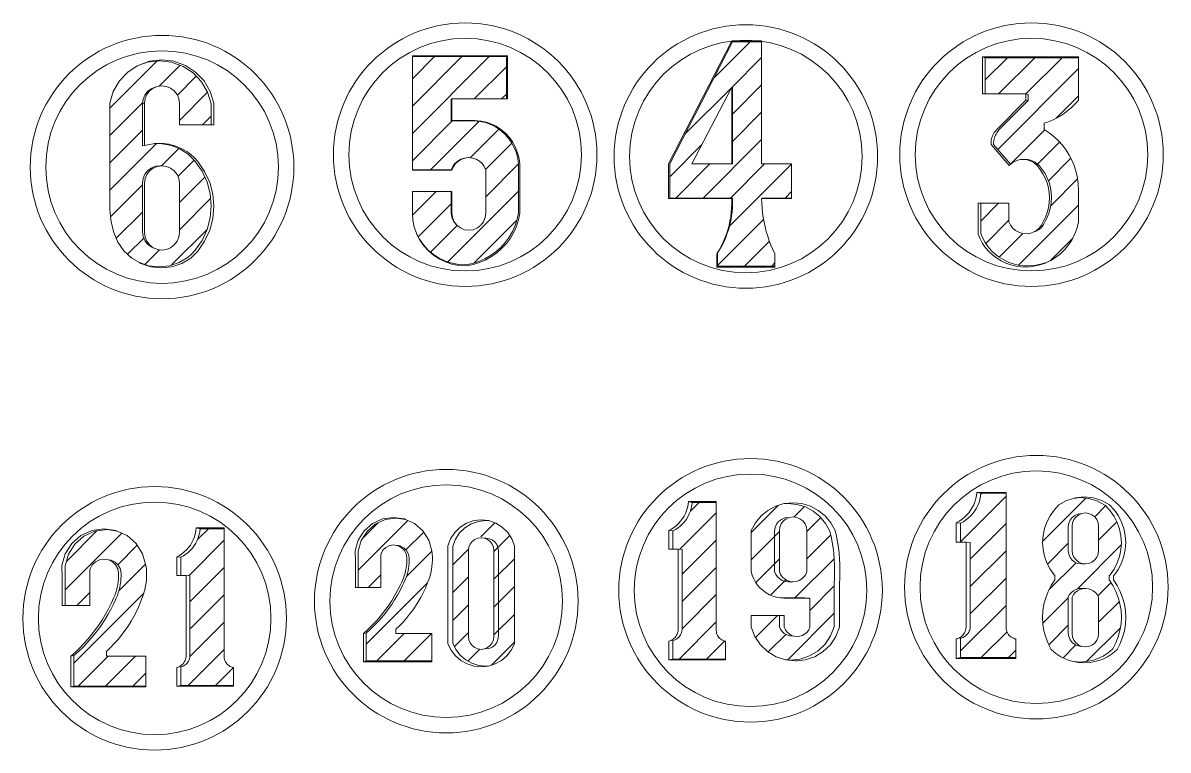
# Model space of a CAD drawing. Header units: inches. Extents: x -1979 to 7680, y -968 to 3127.
# Drawn here: x 2884.3 to 2952.6, y 993.2 to 1036.6 of the extents above; entities that cross this region are included whole.
import ezdxf

# ---------------------------------------------------------------- set-up
doc = ezdxf.new("R2010")
doc.units = ezdxf.units.IN
doc.header["$MEASUREMENT"] = 0
pattern_1 = [(45, (2232.7072, 1574.1366), (-0.8148213, 0.8148213), [])]
pattern_2 = [(45, (2232.7072, 1574.1366), (-0.8148213, 0.8148213), [])]

msp = doc.modelspace()

# ---------------------------------------------------------------- hatches: boundary and pattern name
at = {"lineweight": 20}
h = msp.add_hatch(dxfattribs=at)
h.set_pattern_fill('ANSI31', color=256, scale=9.218651)
h.set_pattern_definition(pattern_1)
h.paths.add_polyline_path([(2928.366, 1035.468), (2926.625, 1035.468), (2922.886, 1028.187), (2922.886, 1026.145), (2926.625, 1026.145), (2926.625, 1025.839), (2926.619, 1025.578), (2926.601, 1025.317), (2926.569, 1025.057), (2926.525, 1024.799), (2926.469, 1024.544), (2926.4, 1024.292), (2926.319, 1024.043), (2926.226, 1023.798), (2926.122, 1023.559), (2926.005, 1023.324), (2925.878, 1023.096), (2925.739, 1022.874), (2925.739, 1022.087), (2929.161, 1022.087), (2929.161, 1022.814), (2929.037, 1023.071), (2928.923, 1023.333), (2928.819, 1023.599), (2928.726, 1023.869), (2928.643, 1024.143), (2928.571, 1024.419), (2928.509, 1024.698), (2928.459, 1024.979), (2928.419, 1025.262), (2928.39, 1025.546), (2928.373, 1025.831), (2928.366, 1026.145), (2930.155, 1026.145), (2930.155, 1028.179), (2928.366, 1028.179)])
h.paths.add_polyline_path([(2926.578, 1032.75), (2926.625, 1032.713), (2926.625, 1028.187), (2926.578, 1028.179), (2924.193, 1028.179)], flags=16)
h = msp.add_hatch(dxfattribs=at)
h.set_pattern_fill('ANSI31', color=256, scale=9.218651)
h.set_pattern_definition(pattern_2)
h.paths.add_polyline_path([(2894.588, 1028.331), (2894.393, 1028.545), (2894.178, 1028.739), (2893.944, 1028.91), (2893.695, 1029.058), (2893.433, 1029.18), (2893.159, 1029.276), (2892.878, 1029.345), (2892.591, 1029.385), (2892.301, 1029.397), (2892.103, 1029.385), (2891.848, 1029.345), (2891.565, 1029.271), (2891.446, 1029.261), (2891.446, 1031.77), (2891.481, 1032.036), (2891.583, 1032.284), (2891.747, 1032.497), (2891.96, 1032.66), (2892.208, 1032.763), (2892.335, 1032.807), (2892.603, 1032.842), (2892.872, 1032.807), (2893.123, 1032.703), (2893.338, 1032.538), (2893.503, 1032.323), (2893.607, 1032.073), (2893.642, 1031.804), (2893.642, 1030.513), (2895.541, 1030.513), (2895.541, 1031.77), (2895.328, 1032.459), (2894.963, 1033.082), (2894.465, 1033.604), (2893.86, 1033.998), (2893.181, 1034.243), (2892.474, 1034.326), (2892.465, 1034.326), (2891.748, 1034.243), (2891.135, 1034.022), (2890.574, 1033.656), (2890.071, 1033.129), (2889.702, 1032.5), (2889.487, 1031.804), (2889.487, 1025.769), (2889.493, 1025.511), (2889.51, 1025.253), (2889.539, 1024.996), (2889.578, 1024.741), (2889.629, 1024.488), (2889.691, 1024.237), (2889.737, 1024.082), (2889.98, 1023.504), (2890.34, 1022.99), (2890.801, 1022.565), (2891.263, 1022.292), (2891.814, 1022.11), (2892.432, 1022.044), (2893.049, 1022.11), (2893.639, 1022.305), (2894.174, 1022.621), (2894.341, 1022.775), (2894.588, 1023.027), (2894.995, 1023.618), (2895.295, 1024.27), (2895.479, 1024.964), (2895.541, 1025.679), (2895.479, 1026.394), (2895.295, 1027.088), (2894.995, 1027.74)])
h.paths.add_polyline_path([(2891.481, 1027.312), (2891.583, 1027.56), (2891.747, 1027.773), (2891.96, 1027.936), (2892.208, 1028.039), (2892.474, 1028.074), (2892.603, 1028.072), (2892.872, 1028.036), (2893.123, 1027.933), (2893.338, 1027.768), (2893.503, 1027.552), (2893.607, 1027.302), (2893.642, 1027.033), (2893.642, 1024.082), (2893.607, 1023.813), (2893.503, 1023.563), (2893.338, 1023.348), (2893.123, 1023.183), (2892.872, 1023.079), (2892.603, 1023.044), (2892.335, 1023.079), (2892.208, 1023.13), (2892.084, 1023.183), (2891.96, 1023.233), (2891.747, 1023.396), (2891.583, 1023.609), (2891.481, 1023.857), (2891.446, 1024.123), (2891.446, 1027.045)], flags=16)
h = msp.add_hatch(dxfattribs=at)
h.set_pattern_fill('ANSI31', color=256, scale=9.218651)
h.set_pattern_definition(pattern_2)
h.paths.add_polyline_path([(2913.251, 1029.745), (2913.018, 1029.998), (2912.756, 1030.221), (2912.468, 1030.409), (2912.159, 1030.561), (2911.892, 1030.653), (2911.58, 1030.719), (2911.211, 1030.745), (2909.856, 1030.745), (2909.856, 1032.057), (2913.141, 1032.057), (2913.141, 1034.578), (2907.541, 1034.578), (2907.541, 1027.825), (2909.856, 1027.825), (2909.945, 1028.026), (2910.075, 1028.205), (2910.239, 1028.353), (2910.43, 1028.463), (2910.64, 1028.532), (2910.882, 1028.557), (2911.126, 1028.531), (2911.338, 1028.462), (2911.531, 1028.351), (2911.697, 1028.202), (2911.828, 1028.021), (2911.918, 1027.817), (2911.918, 1025.237), (2911.884, 1024.975), (2911.783, 1024.73), (2911.622, 1024.52), (2911.412, 1024.359), (2911.167, 1024.258), (2910.905, 1024.223), (2910.642, 1024.258), (2910.398, 1024.359), (2910.168, 1024.536), (2909.99, 1024.768), (2909.89, 1025.01), (2909.856, 1025.269), (2909.856, 1026.527), (2907.541, 1026.527), (2907.541, 1025.237), (2907.569, 1024.82), (2907.652, 1024.41), (2907.774, 1024.059), (2907.96, 1023.689), (2908.195, 1023.348), (2908.472, 1023.04), (2908.788, 1022.772), (2909.137, 1022.549), (2909.512, 1022.374), (2909.908, 1022.251), (2910.316, 1022.181), (2910.73, 1022.167), (2911.117, 1022.243), (2911.493, 1022.359), (2911.855, 1022.515), (2912.198, 1022.708), (2912.519, 1022.937), (2912.814, 1023.199), (2913.079, 1023.49), (2913.311, 1023.808), (2913.509, 1024.149), (2913.669, 1024.509), (2913.79, 1024.884), (2913.871, 1025.269), (2913.871, 1027.825), (2913.87, 1028.169), (2913.826, 1028.51), (2913.741, 1028.843), (2913.615, 1029.163), (2913.451, 1029.465)])
h = msp.add_hatch(dxfattribs=at)
h.set_pattern_fill('ANSI31', color=256, scale=9.218651)
h.set_pattern_definition(pattern_1)
h.paths.add_polyline_path([(2947.26, 1034.515), (2941.698, 1034.515), (2941.698, 1032.36), (2944.124, 1032.36), (2944.256, 1032.322), (2944.256, 1031.957), (2942.539, 1030.224), (2942.432, 1030.1), (2942.386, 1030.033), (2942.344, 1029.963), (2942.307, 1029.89), (2942.275, 1029.814), (2942.248, 1029.737), (2942.227, 1029.658), (2942.212, 1029.577), (2942.197, 1029.414), (2942.199, 1029.332), (2943.207, 1028.157), (2943.24, 1028.189), (2943.366, 1028.28), (2943.504, 1028.353), (2943.65, 1028.406), (2943.803, 1028.439), (2943.958, 1028.45), (2944.091, 1028.45), (2944.245, 1028.439), (2944.396, 1028.407), (2944.541, 1028.354), (2944.677, 1028.282), (2944.802, 1028.192), (2944.913, 1028.085), (2945.101, 1027.854), (2945.263, 1027.605), (2945.399, 1027.34), (2945.506, 1027.063), (2945.584, 1026.776), (2945.631, 1026.482), (2945.648, 1026.185), (2945.634, 1025.888), (2945.589, 1025.594), (2945.513, 1025.307), (2945.408, 1025.029), (2945.275, 1024.763), (2945.18, 1024.566), (2945.047, 1024.393), (2944.882, 1024.25), (2944.691, 1024.143), (2944.564, 1024.101), (2944.353, 1024.034), (2944.134, 1024.012), (2943.914, 1024.034), (2943.704, 1024.101), (2943.511, 1024.208), (2943.344, 1024.353), (2943.21, 1024.528), (2943.114, 1024.726), (2943.114, 1025.833), (2941.429, 1025.833), (2941.429, 1024.032), (2941.549, 1023.752), (2941.698, 1023.485), (2941.873, 1023.235), (2942.073, 1023.004), (2942.295, 1022.795), (2942.538, 1022.61), (2942.798, 1022.451), (2943.074, 1022.319), (2943.361, 1022.217), (2943.658, 1022.144), (2943.96, 1022.102), (2944.265, 1022.092), (2944.633, 1022.122), (2944.995, 1022.195), (2945.346, 1022.308), (2945.605, 1022.425), (2945.883, 1022.592), (2946.179, 1022.819), (2946.447, 1023.078), (2946.683, 1023.366), (2946.885, 1023.679), (2947.05, 1024.013), (2947.175, 1024.364), (2947.26, 1024.726), (2947.26, 1026.611), (2947.245, 1026.974), (2947.198, 1027.334), (2947.121, 1027.689), (2947.014, 1028.036), (2946.877, 1028.372), (2946.713, 1028.696), (2946.521, 1029.004), (2946.303, 1029.295), (2946.062, 1029.566), (2945.798, 1029.815), (2945.514, 1030.041), (2945.211, 1030.242), (2945.211, 1030.611), (2945.409, 1030.677), (2945.604, 1030.752), (2945.795, 1030.837), (2945.981, 1030.932), (2946.163, 1031.035), (2946.339, 1031.148), (2946.509, 1031.269), (2946.673, 1031.398), (2946.831, 1031.535), (2946.981, 1031.68), (2947.125, 1031.832), (2947.26, 1031.991)])
h = msp.add_hatch(dxfattribs=at)
h.set_pattern_fill('ANSI31', color=256, scale=9.218651)
h.set_pattern_definition(pattern_2)
h.paths.add_polyline_path([(2926.067, 999.75), (2925.997, 999.783), (2925.932, 999.824), (2925.872, 999.873), (2925.819, 999.928), (2925.772, 999.989), (2925.732, 1000.056), (2925.701, 1000.126), (2925.679, 1000.2), (2925.665, 1000.276), (2925.66, 1000.353), (2925.66, 1007.993), (2924.227, 1007.993), (2924.206, 1007.814), (2924.169, 1007.638), (2924.117, 1007.466), (2924.051, 1007.299), (2923.97, 1007.139), (2923.876, 1006.985), (2923.769, 1006.841), (2923.649, 1006.707), (2923.519, 1006.583), (2923.378, 1006.471), (2923.228, 1006.372), (2923.07, 1006.286), (2923.07, 1005.204), (2923.382, 1005.204), (2923.62, 1005.187), (2923.62, 1000.383), (2923.61, 1000.309), (2923.592, 1000.236), (2923.567, 1000.165), (2923.534, 1000.098), (2923.495, 1000.034), (2923.449, 999.975), (2923.397, 999.921), (2923.34, 999.873), (2923.278, 999.831), (2923.211, 999.795), (2923.142, 999.767), (2923.07, 999.747), (2923.07, 998.647), (2926.216, 998.647), (2926.216, 999.71), (2926.14, 999.726)])
h = msp.add_hatch(dxfattribs=at)
h.set_pattern_fill('ANSI31', color=256, scale=9.218651)
h.set_pattern_definition(pattern_2)
h.paths.add_polyline_path([(2943.375, 999.888), (2943.302, 999.923), (2943.233, 999.966), (2943.17, 1000.016), (2943.114, 1000.074), (2943.065, 1000.139), (2943.024, 1000.208), (2942.991, 1000.282), (2942.967, 1000.36), (2942.953, 1000.439), (2942.948, 1000.52), (2942.948, 1008.543), (2941.443, 1008.543), (2941.42, 1008.355), (2941.382, 1008.17), (2941.328, 1007.99), (2941.258, 1007.814), (2941.173, 1007.645), (2941.074, 1007.485), (2940.962, 1007.333), (2940.836, 1007.192), (2940.699, 1007.062), (2940.551, 1006.945), (2940.394, 1006.841), (2940.228, 1006.751), (2940.228, 1005.614), (2940.556, 1005.614), (2940.805, 1005.596), (2940.805, 1000.552), (2940.795, 1000.474), (2940.776, 1000.398), (2940.75, 1000.324), (2940.715, 1000.253), (2940.674, 1000.186), (2940.626, 1000.124), (2940.571, 1000.067), (2940.511, 1000.016), (2940.446, 999.972), (2940.377, 999.935), (2940.304, 999.906), (2940.228, 999.884), (2940.228, 998.73), (2943.531, 998.73), (2943.531, 999.846), (2943.452, 999.862)])
h = msp.add_hatch(dxfattribs=at)
h.set_pattern_fill('ANSI31', color=256, scale=9.218651)
h.set_pattern_definition(pattern_2)
h.paths.add_polyline_path([(2949.097, 1003.619), (2949.144, 1003.67), (2949.381, 1004.009), (2949.569, 1004.376), (2949.706, 1004.765), (2949.79, 1005.17), (2949.818, 1005.582), (2949.79, 1005.994), (2949.706, 1006.398), (2949.569, 1006.787), (2949.381, 1007.155), (2949.144, 1007.493), (2948.864, 1007.797), (2948.399, 1008.058), (2947.892, 1008.219), (2947.361, 1008.273), (2946.96, 1008.232), (2946.552, 1008.102), (2946.083, 1007.839), (2945.8, 1007.532), (2945.561, 1007.191), (2945.371, 1006.82), (2945.232, 1006.426), (2945.148, 1006.018), (2945.12, 1005.602), (2945.148, 1005.186), (2945.232, 1004.778), (2945.371, 1004.384), (2945.561, 1004.014), (2945.8, 1003.672), (2945.848, 1003.62), (2945.848, 1003.365), (2945.63, 1003.03), (2945.449, 1002.674), (2945.306, 1002.301), (2945.203, 1001.915), (2945.141, 1001.52), (2945.12, 1001.121), (2945.141, 1000.722), (2945.203, 1000.327), (2945.306, 999.942), (2945.449, 999.568), (2945.63, 999.212), (2945.907, 998.979), (2946.212, 998.782), (2946.539, 998.626), (2946.854, 998.522), (2947.003, 998.493), (2947.361, 998.47), (2947.72, 998.493), (2948.072, 998.561), (2948.413, 998.673), (2948.736, 998.828), (2949.038, 999.023), (2949.312, 999.254), (2949.491, 999.607), (2949.633, 999.976), (2949.735, 1000.359), (2949.797, 1000.749), (2949.818, 1001.144), (2949.797, 1001.54), (2949.735, 1001.93), (2949.633, 1002.313), (2949.491, 1002.682), (2949.312, 1003.035), (2949.097, 1003.367)])
h.paths.add_polyline_path([(2947.992, 1002.793), (2948.138, 1002.717), (2948.268, 1002.614), (2948.375, 1002.489), (2948.457, 1002.345), (2948.457, 1000.159), (2948.43, 999.955), (2948.351, 999.765), (2948.226, 999.602), (2948.063, 999.477), (2947.873, 999.398), (2947.669, 999.372), (2947.465, 999.398), (2947.228, 999.439), (2947.04, 999.516), (2946.878, 999.64), (2946.754, 999.802), (2946.676, 999.99), (2946.65, 1000.192), (2946.65, 1002.357), (2946.731, 1002.499), (2946.837, 1002.623), (2946.965, 1002.724), (2947.11, 1002.8), (2947.267, 1002.846), (2947.43, 1002.862), (2947.669, 1002.855), (2947.833, 1002.839)], flags=16)
h.paths.add_polyline_path([(2947.873, 1004.353), (2947.669, 1004.326), (2947.43, 1004.318), (2947.228, 1004.345), (2947.04, 1004.423), (2946.878, 1004.547), (2946.754, 1004.708), (2946.676, 1004.897), (2946.65, 1005.098), (2946.65, 1006.541), (2946.676, 1006.743), (2946.754, 1006.931), (2946.878, 1007.093), (2947.04, 1007.217), (2947.228, 1007.295), (2947.465, 1007.332), (2947.669, 1007.359), (2947.873, 1007.332), (2948.063, 1007.253), (2948.226, 1007.128), (2948.351, 1006.965), (2948.43, 1006.775), (2948.457, 1006.571), (2948.457, 1005.114), (2948.43, 1004.91), (2948.351, 1004.72), (2948.226, 1004.557), (2948.063, 1004.432)], flags=16)
h = msp.add_hatch(dxfattribs=at)
h.set_pattern_fill('ANSI31', color=256, scale=9.218651)
h.set_pattern_definition(pattern_2)
h.paths.add_polyline_path([(2932.696, 1003.253), (2932.703, 1003.377), (2932.712, 1003.682), (2932.714, 1003.987), (2932.708, 1004.292), (2932.694, 1004.598), (2932.669, 1004.955), (2932.631, 1005.29), (2932.578, 1005.622), (2932.509, 1005.951), (2932.425, 1006.276), (2932.177, 1006.739), (2931.844, 1007.143), (2931.438, 1007.476), (2930.975, 1007.722), (2930.473, 1007.874), (2929.951, 1007.926), (2929.637, 1007.895), (2929.208, 1007.765), (2928.741, 1007.516), (2928.331, 1007.18), (2927.995, 1006.771), (2927.744, 1006.305), (2927.744, 1003.869), (2927.805, 1003.649), (2927.89, 1003.438), (2927.998, 1003.238), (2928.128, 1003.051), (2928.279, 1002.88), (2928.448, 1002.727), (2928.633, 1002.594), (2928.832, 1002.483), (2929.042, 1002.395), (2929.261, 1002.331), (2929.485, 1002.293), (2929.522, 1002.291), (2930.939, 1002.291), (2931.239, 1002.28), (2931.239, 1000.545), (2931.171, 1000.392), (2931.073, 1000.256), (2930.948, 1000.143), (2930.803, 1000.059), (2930.643, 1000.008), (2930.476, 999.99), (2930.309, 1000.008), (2930.018, 1000.041), (2929.859, 1000.092), (2929.716, 1000.175), (2929.592, 1000.286), (2929.494, 1000.421), (2929.427, 1000.573), (2929.427, 1001.239), (2927.744, 1001.239), (2927.744, 1000.545), (2927.961, 999.994), (2928.292, 999.502), (2928.721, 999.093), (2929.229, 998.787), (2929.723, 998.62), (2930.087, 998.58), (2930.67, 998.644), (2931.226, 998.832), (2931.729, 999.135), (2932.154, 999.54), (2932.481, 1000.027), (2932.696, 1000.573)])
h.paths.add_polyline_path([(2930.889, 1003.548), (2930.755, 1003.423), (2930.598, 1003.329), (2930.424, 1003.271), (2930.242, 1003.252), (2930.06, 1003.271), (2929.886, 1003.329), (2929.729, 1003.423), (2929.595, 1003.548), (2929.492, 1003.699), (2929.422, 1003.869), (2929.422, 1006.305), (2929.45, 1006.517), (2929.532, 1006.715), (2929.663, 1006.885), (2929.832, 1007.015), (2930.03, 1007.097), (2930.242, 1007.125), (2930.454, 1007.097), (2930.652, 1007.015), (2930.822, 1006.885), (2930.952, 1006.715), (2931.034, 1006.517), (2931.062, 1006.305), (2931.062, 1003.869), (2930.993, 1003.699)], flags=16)
h = msp.add_hatch(dxfattribs=at)
h.set_pattern_fill('ANSI31', color=256, scale=9.218651)
h.set_pattern_definition(pattern_2)
h.paths.add_polyline_path([(2908.703, 1000.171), (2906.551, 1000.171), (2906.551, 1000.424), (2906.77, 1000.634), (2906.981, 1000.852), (2907.183, 1001.079), (2907.375, 1001.314), (2907.557, 1001.557), (2907.729, 1001.807), (2907.891, 1002.064), (2908.042, 1002.327), (2908.182, 1002.596), (2908.311, 1002.871), (2908.428, 1003.151), (2908.468, 1003.26), (2908.534, 1003.436), (2908.591, 1003.614), (2908.639, 1003.796), (2908.677, 1003.98), (2908.706, 1004.165), (2908.725, 1004.352), (2908.734, 1004.539), (2908.733, 1004.727), (2908.723, 1004.914), (2908.703, 1005.1), (2908.522, 1005.735), (2908.168, 1006.293), (2907.671, 1006.727), (2907.131, 1006.975), (2906.567, 1007.057), (2905.92, 1006.963), (2905.326, 1006.69), (2904.834, 1006.26), (2904.484, 1005.708), (2904.305, 1005.079), (2904.311, 1004.425), (2904.311, 1002.921), (2905.658, 1002.921), (2905.658, 1004.898), (2905.785, 1005.136), (2905.959, 1005.306), (2906.177, 1005.415), (2906.418, 1005.453), (2906.567, 1005.428), (2906.658, 1005.415), (2906.662, 1005.413), (2906.806, 1005.391), (2907.022, 1005.283), (2907.194, 1005.115), (2907.308, 1004.902), (2907.351, 1004.664), (2907.351, 1004.512), (2907.344, 1004.359), (2907.329, 1004.207), (2907.307, 1004.056), (2907.278, 1003.906), (2907.242, 1003.758), (2907.198, 1003.612), (2907.147, 1003.468), (2907.09, 1003.326), (2907.026, 1003.188), (2906.954, 1003.029), (2906.807, 1002.738), (2906.65, 1002.452), (2906.481, 1002.172), (2906.303, 1001.898), (2906.114, 1001.632), (2905.916, 1001.373), (2905.707, 1001.121), (2905.49, 1000.877), (2905.264, 1000.642), (2905.028, 1000.415), (2904.785, 1000.198), (2904.785, 998.533), (2908.703, 998.533)])
h = msp.add_hatch(dxfattribs=at)
h.set_pattern_fill('ANSI31', color=256, scale=9.393641)
h.set_pattern_definition([(45, (2218.4257, 1584.7535), (-0.8302884, 0.8302884), [])])
h.paths.add_polyline_path([(2909.949, 1005.378), (2909.949, 999.589), (2910.136, 999.209), (2910.396, 998.874), (2910.717, 998.598), (2911.088, 998.393), (2911.492, 998.266), (2911.914, 998.223), (2912.146, 998.247), (2912.476, 998.351), (2912.851, 998.558), (2913.176, 998.836), (2913.438, 999.174), (2913.627, 999.558), (2913.627, 1005.404), (2913.469, 1005.826), (2913.223, 1006.204), (2912.901, 1006.519), (2912.517, 1006.755), (2912.139, 1006.885), (2911.914, 1006.91), (2911.47, 1006.86), (2911.048, 1006.715), (2910.668, 1006.481), (2910.348, 1006.17), (2910.104, 1005.796)])
h.paths.add_polyline_path([(2912.404, 999.619), (2911.756, 999.121), (2910.95, 999.455), (2910.88, 999.986), (2910.88, 1005.487), (2911.528, 1005.984), (2911.828, 1005.86), (2912.169, 1005.821), (2912.404, 1005.254)], flags=16)
h = msp.add_hatch(dxfattribs=at)
h.set_pattern_fill('ANSI31', color=256, scale=9.218651)
h.set_pattern_definition(pattern_2)
h.paths.add_polyline_path([(2891.651, 998.823), (2889.292, 998.823), (2889.292, 999.101), (2889.532, 999.33), (2889.763, 999.57), (2889.985, 999.819), (2890.195, 1000.076), (2890.395, 1000.343), (2890.584, 1000.617), (2890.761, 1000.898), (2890.927, 1001.187), (2891.08, 1001.482), (2891.222, 1001.784), (2891.35, 1002.091), (2891.394, 1002.21), (2891.467, 1002.403), (2891.529, 1002.599), (2891.581, 1002.797), (2891.623, 1002.999), (2891.655, 1003.202), (2891.675, 1003.407), (2891.685, 1003.612), (2891.685, 1003.818), (2891.673, 1004.023), (2891.651, 1004.228), (2891.453, 1004.924), (2891.065, 1005.535), (2890.52, 1006.011), (2889.928, 1006.283), (2889.31, 1006.373), (2888.601, 1006.27), (2887.95, 1005.971), (2887.41, 1005.499), (2887.026, 1004.894), (2886.83, 1004.204), (2886.836, 1003.487), (2886.836, 1001.838), (2888.313, 1001.838), (2888.313, 1004.006), (2888.452, 1004.267), (2888.643, 1004.453), (2888.882, 1004.573), (2889.146, 1004.614), (2889.31, 1004.587), (2889.41, 1004.573), (2889.414, 1004.571), (2889.572, 1004.546), (2889.808, 1004.428), (2889.997, 1004.243), (2890.122, 1004.01), (2890.169, 1003.75), (2890.169, 1003.582), (2890.161, 1003.415), (2890.145, 1003.249), (2890.121, 1003.083), (2890.089, 1002.919), (2890.049, 1002.756), (2890.002, 1002.596), (2889.946, 1002.438), (2889.883, 1002.283), (2889.813, 1002.131), (2889.734, 1001.957), (2889.573, 1001.637), (2889.4, 1001.324), (2889.216, 1001.017), (2889.02, 1000.717), (2888.813, 1000.425), (2888.595, 1000.141), (2888.367, 999.865), (2888.129, 999.598), (2887.881, 999.34), (2887.623, 999.091), (2887.356, 998.852), (2887.356, 997.027), (2891.651, 997.027)])
h = msp.add_hatch(dxfattribs=at)
h.set_pattern_fill('ANSI31', color=256, scale=9.218651)
h.set_pattern_definition(pattern_2)
h.paths.add_polyline_path([(2896.723, 998.178), (2896.653, 998.211), (2896.588, 998.252), (2896.528, 998.3), (2896.474, 998.355), (2896.428, 998.416), (2896.388, 998.483), (2896.357, 998.553), (2896.335, 998.627), (2896.321, 998.703), (2896.316, 998.78), (2896.316, 1006.42), (2894.883, 1006.42), (2894.861, 1006.242), (2894.825, 1006.066), (2894.773, 1005.893), (2894.707, 1005.726), (2894.626, 1005.566), (2894.532, 1005.413), (2894.424, 1005.268), (2894.305, 1005.134), (2894.175, 1005.01), (2894.034, 1004.899), (2893.884, 1004.799), (2893.726, 1004.714), (2893.726, 1003.631), (2894.038, 1003.631), (2894.276, 1003.614), (2894.276, 998.81), (2894.266, 998.736), (2894.248, 998.663), (2894.223, 998.593), (2894.19, 998.525), (2894.151, 998.461), (2894.105, 998.402), (2894.053, 998.348), (2893.996, 998.3), (2893.933, 998.258), (2893.867, 998.223), (2893.798, 998.195), (2893.726, 998.174), (2893.726, 997.075), (2896.872, 997.075), (2896.872, 998.137), (2896.796, 998.153)])

# ---------------------------------------------------------------- linework, layer by layer
for p, q in [((2926.625, 1035.468), (2928.366, 1035.468)), ((2913.141, 1034.578), (2913.141, 1032.057)), ((2941.541, 1034.574), (2941.541, 1032.36)), ((2941.698, 1034.515), (2941.698, 1032.36)), ((2892.335, 1032.807), (2892.603, 1032.842)), ((2926.578, 1028.179), (2926.578, 1032.75)), ((2909.891, 1032.057), (2909.891, 1030.766)), ((2941.541, 1032.36), (2941.698, 1032.36)), ((2941.698, 1032.36), (2944.124, 1032.36)), ((2944.124, 1032.36), (2944.256, 1032.322)), ((2944.256, 1032.322), (2944.256, 1031.957)), ((2910.905, 1028.555), (2911.126, 1028.531)), ((2911.126, 1028.531), (2911.338, 1028.462)), ((2907.541, 1027.825), (2909.856, 1027.825)), ((2911.338, 1028.462), (2911.531, 1028.351)), ((2911.531, 1028.351), (2911.697, 1028.202)), ((2911.697, 1028.202), (2911.828, 1028.021)), ((2911.828, 1028.021), (2911.918, 1027.817)), ((2911.918, 1027.817), (2911.918, 1025.237)), ((2911.918, 1025.237), (2911.884, 1024.975)), ((2910.398, 1024.359), (2910.188, 1024.52)), ((2911.622, 1024.52), (2911.412, 1024.359)), ((2911.783, 1024.73), (2911.622, 1024.52)), ((2911.884, 1024.975), (2911.783, 1024.73)), ((2910.642, 1024.258), (2910.398, 1024.359)), ((2910.905, 1024.223), (2910.642, 1024.258)), ((2911.167, 1024.258), (2910.905, 1024.223)), ((2911.412, 1024.359), (2911.167, 1024.258)), ((2944.564, 1024.101), (2944.353, 1024.034)), ((2940.228, 1006.751), (2940.228, 1005.614)), ((2923.07, 1006.286), (2923.07, 1005.204)), ((2893.726, 1004.714), (2893.726, 1003.631)), ((2947.505, 1002.839), (2947.346, 1002.793)), ((2947.669, 1002.855), (2947.505, 1002.839)), ((2923.07, 998.647), (2926.216, 998.647)), ((2940.228, 998.73), (2943.531, 998.73)), ((2893.726, 997.075), (2896.872, 997.075))]:
    msp.add_line(p, q, dxfattribs=at)
for points in [[(2922.802, 1026.117), (2922.802, 1028.179), (2926.578, 1035.532)], [(2928.366, 1026.117), (2930.155, 1026.117), (2930.155, 1026.145), (2930.155, 1028.179), (2928.366, 1028.179), (2928.366, 1035.468), (2928.366, 1035.532), (2926.578, 1035.532), (2926.625, 1035.468), (2922.886, 1028.187), (2922.886, 1026.145)], [(2913.209, 1034.637), (2907.541, 1034.637), (2907.541, 1034.578)], [(2909.891, 1027.817), (2907.541, 1027.817), (2907.541, 1027.825), (2907.541, 1034.578), (2913.141, 1034.578), (2913.209, 1034.637), (2913.209, 1032.057), (2913.141, 1032.057), (2909.891, 1032.057), (2909.856, 1032.022), (2909.856, 1030.745), (2909.891, 1030.766), (2911.26, 1030.766), (2911.633, 1030.74), (2911.947, 1030.674), (2912.218, 1030.58), (2912.529, 1030.427), (2912.82, 1030.237), (2913.085, 1030.012), (2913.32, 1029.757), (2913.522, 1029.474)], [(2889.629, 1024.488), (2889.578, 1024.741), (2889.539, 1024.996), (2889.51, 1025.253), (2889.493, 1025.511), (2889.487, 1025.769), (2889.487, 1031.804), (2889.702, 1032.5), (2890.071, 1033.129), (2890.574, 1033.656), (2891.135, 1034.022), (2891.184, 1034.054), (2891.87, 1034.302), (2892.594, 1034.386), (2892.603, 1034.386), (2893.318, 1034.302), (2894.003, 1034.054), (2894.613, 1033.656)], [(2891.135, 1034.022), (2891.748, 1034.243), (2892.465, 1034.326), (2892.474, 1034.326), (2893.181, 1034.243), (2893.86, 1033.998), (2894.465, 1033.604), (2894.963, 1033.082), (2895.328, 1032.459), (2895.541, 1031.77), (2895.541, 1030.513)], [(2946.179, 1022.819), (2946.447, 1023.078), (2946.683, 1023.366), (2946.885, 1023.679), (2947.05, 1024.013), (2947.175, 1024.364), (2947.26, 1024.726), (2947.26, 1026.611), (2947.245, 1026.974), (2947.198, 1027.334), (2947.121, 1027.689), (2947.014, 1028.036), (2946.877, 1028.372), (2946.713, 1028.696), (2946.521, 1029.004), (2946.303, 1029.295), (2946.062, 1029.566), (2945.798, 1029.815), (2945.514, 1030.041), (2945.211, 1030.242), (2945.211, 1030.611), (2945.409, 1030.677), (2945.604, 1030.752), (2945.795, 1030.837), (2945.981, 1030.932), (2946.163, 1031.035), (2946.339, 1031.148), (2946.509, 1031.269), (2946.673, 1031.398), (2946.831, 1031.535), (2946.981, 1031.68), (2947.125, 1031.832), (2947.26, 1031.991), (2947.26, 1034.515)], [(2892.603, 1032.842), (2892.872, 1032.807), (2893.123, 1032.703), (2893.338, 1032.538), (2893.503, 1032.323), (2893.607, 1032.073), (2893.642, 1031.804), (2893.642, 1030.513), (2895.541, 1030.513), (2895.7, 1030.513), (2895.7, 1031.804), (2895.485, 1032.5), (2895.116, 1033.129), (2894.613, 1033.656)], [(2944.124, 1031.991), (2942.391, 1030.242), (2942.283, 1030.116), (2942.236, 1030.048), (2942.193, 1029.977), (2942.156, 1029.904), (2942.124, 1029.827), (2942.097, 1029.749), (2942.076, 1029.669), (2942.06, 1029.588), (2942.045, 1029.423), (2942.047, 1029.341), (2943.128, 1028.081), (2943.207, 1028.157), (2943.24, 1028.189), (2943.366, 1028.28), (2943.504, 1028.353), (2943.65, 1028.406), (2943.803, 1028.439), (2943.958, 1028.45)], [(2944.124, 1032.36), (2944.124, 1031.991), (2944.256, 1031.957), (2942.539, 1030.224), (2942.432, 1030.1), (2942.386, 1030.033), (2942.344, 1029.963), (2942.307, 1029.89), (2942.275, 1029.814), (2942.248, 1029.737), (2942.227, 1029.658), (2942.212, 1029.577), (2942.197, 1029.414), (2942.199, 1029.332), (2943.207, 1028.157)], [(2891.565, 1029.271), (2891.446, 1029.261), (2891.446, 1031.77)], [(2894.488, 1022.72), (2894.738, 1022.975), (2895.149, 1023.572), (2895.452, 1024.23), (2895.637, 1024.931), (2895.7, 1025.653), (2895.637, 1026.375), (2895.452, 1027.076), (2895.149, 1027.734), (2894.738, 1028.331), (2894.541, 1028.547), (2894.324, 1028.743), (2894.088, 1028.916), (2893.836, 1029.065), (2893.571, 1029.189), (2893.295, 1029.286), (2893.011, 1029.355), (2892.721, 1029.396), (2892.429, 1029.408), (2892.137, 1029.391), (2892.103, 1029.385), (2891.848, 1029.345), (2891.565, 1029.271), (2891.565, 1031.804)], [(2909.856, 1030.745), (2911.211, 1030.745), (2911.58, 1030.719), (2911.892, 1030.653), (2912.159, 1030.561), (2912.468, 1030.409), (2912.756, 1030.221), (2913.018, 1029.998), (2913.251, 1029.745), (2913.451, 1029.465), (2913.615, 1029.163), (2913.741, 1028.843), (2913.826, 1028.51), (2913.87, 1028.169), (2913.871, 1027.825), (2913.871, 1025.269), (2913.79, 1024.884), (2913.669, 1024.509), (2913.509, 1024.149), (2913.311, 1023.808), (2913.079, 1023.49), (2912.814, 1023.199), (2912.519, 1022.937), (2912.198, 1022.708), (2911.855, 1022.515), (2911.493, 1022.359), (2911.117, 1022.243), (2910.73, 1022.167), (2910.316, 1022.181), (2909.908, 1022.251), (2909.512, 1022.374), (2909.137, 1022.549), (2908.788, 1022.772), (2908.472, 1023.04), (2908.195, 1023.348), (2907.96, 1023.689), (2907.774, 1024.059)], [(2891.263, 1022.292), (2891.814, 1022.11), (2892.432, 1022.044), (2893.049, 1022.11), (2893.639, 1022.305), (2894.174, 1022.621), (2894.341, 1022.775), (2894.588, 1023.027), (2894.995, 1023.618), (2895.295, 1024.27), (2895.479, 1024.964), (2895.541, 1025.679), (2895.479, 1026.394), (2895.295, 1027.088), (2894.995, 1027.74), (2894.588, 1028.331), (2894.393, 1028.545), (2894.178, 1028.739), (2893.944, 1028.91), (2893.695, 1029.058), (2893.433, 1029.18), (2893.159, 1029.276), (2892.878, 1029.345), (2892.591, 1029.385), (2892.301, 1029.397), (2892.103, 1029.385)], [(2907.652, 1024.41), (2907.774, 1024.059), (2907.789, 1024.015), (2907.977, 1023.641), (2908.214, 1023.296), (2908.494, 1022.986), (2908.813, 1022.715), (2909.165, 1022.49), (2909.545, 1022.313), (2909.944, 1022.189), (2910.356, 1022.119), (2910.774, 1022.104), (2911.165, 1022.18), (2911.545, 1022.298), (2911.91, 1022.455), (2912.257, 1022.651), (2912.581, 1022.882), (2912.878, 1023.146), (2913.146, 1023.44), (2913.381, 1023.761), (2913.58, 1024.106), (2913.742, 1024.469), (2913.865, 1024.848), (2913.946, 1025.237), (2913.946, 1027.817), (2913.945, 1028.165), (2913.901, 1028.509), (2913.814, 1028.846), (2913.688, 1029.169), (2913.522, 1029.474)], [(2892.084, 1023.183), (2891.869, 1023.348), (2891.704, 1023.563), (2891.6, 1023.813), (2891.565, 1024.082), (2891.565, 1027.033), (2891.6, 1027.302), (2891.704, 1027.552), (2891.869, 1027.768), (2892.084, 1027.933), (2892.335, 1028.036), (2892.603, 1028.072)], [(2910.027, 1024.73), (2909.926, 1024.975), (2909.891, 1025.237), (2909.891, 1026.527), (2909.856, 1026.527), (2907.541, 1026.527), (2907.541, 1025.237), (2907.569, 1024.82), (2907.652, 1024.41)], [(2910.027, 1024.73), (2910.188, 1024.52), (2910.15, 1024.56), (2909.99, 1024.768), (2909.89, 1025.01), (2909.856, 1025.269), (2909.856, 1026.527)], [(2926.578, 1026.117), (2922.802, 1026.117), (2922.886, 1026.145), (2926.625, 1026.145)], [(2930.155, 1026.145), (2928.396, 1026.145), (2928.366, 1026.117), (2928.373, 1025.831), (2928.39, 1025.546), (2928.419, 1025.262), (2928.459, 1024.979), (2928.509, 1024.698), (2928.571, 1024.419), (2928.643, 1024.143), (2928.726, 1023.869), (2928.819, 1023.599), (2928.923, 1023.333), (2929.037, 1023.071), (2929.161, 1022.814), (2929.161, 1022.087), (2929.161, 1022.019), (2925.684, 1022.019), (2925.684, 1022.814), (2925.824, 1023.038), (2925.952, 1023.269), (2926.07, 1023.505), (2926.176, 1023.747), (2926.269, 1023.994), (2926.351, 1024.246), (2926.421, 1024.5), (2926.478, 1024.758), (2926.522, 1025.019), (2926.554, 1025.281), (2926.572, 1025.544), (2926.578, 1025.808)], [(2926.578, 1025.808), (2926.578, 1026.117), (2926.625, 1026.145), (2926.625, 1025.839), (2926.619, 1025.578), (2926.601, 1025.317), (2926.569, 1025.057), (2926.525, 1024.799), (2926.469, 1024.544), (2926.4, 1024.292), (2926.319, 1024.043), (2926.226, 1023.798), (2926.122, 1023.559), (2926.005, 1023.324), (2925.878, 1023.096), (2925.739, 1022.874), (2925.739, 1022.087)], [(2944.353, 1024.034), (2944.134, 1024.012), (2943.914, 1024.034), (2943.704, 1024.101), (2943.511, 1024.208), (2943.344, 1024.353), (2943.21, 1024.528), (2943.114, 1024.726), (2943.114, 1025.833), (2941.429, 1025.833), (2941.27, 1025.833), (2941.27, 1023.988), (2941.391, 1023.705), (2941.541, 1023.436), (2941.718, 1023.183), (2941.919, 1022.95), (2942.144, 1022.739), (2942.389, 1022.552), (2942.652, 1022.391), (2942.93, 1022.258), (2943.221, 1022.155), (2943.52, 1022.082), (2943.826, 1022.04), (2944.134, 1022.029), (2944.505, 1022.06), (2944.87, 1022.133), (2945.225, 1022.247), (2945.564, 1022.401), (2945.605, 1022.425), (2945.883, 1022.592), (2946.179, 1022.819)], [(2941.429, 1025.833), (2941.429, 1024.032), (2941.549, 1023.752), (2941.698, 1023.485), (2941.873, 1023.235), (2942.073, 1023.004), (2942.295, 1022.795), (2942.538, 1022.61), (2942.798, 1022.451), (2943.074, 1022.319), (2943.361, 1022.217), (2943.658, 1022.144), (2943.96, 1022.102), (2944.265, 1022.092), (2944.633, 1022.122), (2944.995, 1022.195), (2945.346, 1022.308), (2945.605, 1022.425)], [(2894.488, 1022.72), (2894.32, 1022.565), (2893.78, 1022.246), (2893.184, 1022.049), (2892.56, 1021.982), (2891.937, 1022.049), (2891.341, 1022.246), (2891.263, 1022.292), (2890.801, 1022.565), (2890.34, 1022.99), (2889.98, 1023.504), (2889.737, 1024.082), (2889.691, 1024.237), (2889.629, 1024.488)], [(2925.684, 1022.019), (2925.739, 1022.087), (2929.161, 1022.087)], [(2922.827, 998.6), (2926.216, 998.6), (2926.216, 998.647), (2926.216, 999.71), (2926.14, 999.726), (2926.067, 999.75), (2925.997, 999.783), (2925.932, 999.824), (2925.872, 999.873), (2925.819, 999.928), (2925.772, 999.989), (2925.732, 1000.056), (2925.701, 1000.126), (2925.679, 1000.2), (2925.665, 1000.276), (2925.66, 1000.353), (2925.66, 1007.993), (2925.66, 1008.038), (2923.995, 1008.038), (2923.974, 1007.857), (2923.937, 1007.68), (2923.885, 1007.506), (2923.817, 1007.337), (2923.736, 1007.175), (2923.641, 1007.02), (2923.532, 1006.875), (2923.412, 1006.739), (2923.28, 1006.614), (2923.138, 1006.501), (2922.986, 1006.401), (2922.827, 1006.314), (2922.827, 1005.204), (2923.07, 1005.204), (2923.382, 1005.204), (2923.382, 1000.353), (2923.372, 1000.278), (2923.354, 1000.204), (2923.329, 1000.133), (2923.296, 1000.065), (2923.256, 1000), (2923.21, 999.941), (2923.157, 999.886), (2923.099, 999.837), (2923.037, 999.795), (2922.97, 999.759), (2922.9, 999.731), (2922.827, 999.71), (2922.827, 998.6), (2923.07, 998.647), (2923.07, 999.747), (2923.142, 999.767), (2923.211, 999.795), (2923.278, 999.831), (2923.34, 999.873), (2923.397, 999.921), (2923.449, 999.975), (2923.495, 1000.034), (2923.534, 1000.098), (2923.567, 1000.165), (2923.592, 1000.236), (2923.61, 1000.309), (2923.62, 1000.383), (2923.62, 1005.187), (2923.382, 1005.204)], [(2922.827, 1006.314), (2923.07, 1006.286), (2923.228, 1006.372), (2923.378, 1006.471), (2923.519, 1006.583), (2923.649, 1006.707), (2923.769, 1006.841), (2923.876, 1006.985), (2923.97, 1007.139), (2924.051, 1007.299), (2924.117, 1007.466), (2924.169, 1007.638), (2924.206, 1007.814), (2924.227, 1007.993)], [(2923.995, 1008.038), (2924.227, 1007.993), (2925.66, 1007.993)], [(2939.973, 998.68), (2943.531, 998.68), (2943.531, 998.73), (2943.531, 999.846), (2943.452, 999.862), (2943.375, 999.888), (2943.302, 999.923), (2943.233, 999.966), (2943.17, 1000.016), (2943.114, 1000.074), (2943.065, 1000.139), (2943.024, 1000.208), (2942.991, 1000.282), (2942.967, 1000.36), (2942.953, 1000.439), (2942.948, 1000.52), (2942.948, 1008.543), (2942.948, 1008.589), (2941.199, 1008.589), (2941.177, 1008.4), (2941.138, 1008.214), (2941.083, 1008.031), (2941.013, 1007.854), (2940.927, 1007.683), (2940.827, 1007.521), (2940.714, 1007.368), (2940.587, 1007.226), (2940.449, 1007.095), (2940.299, 1006.976), (2940.14, 1006.871), (2939.973, 1006.78), (2939.973, 1005.614), (2940.228, 1005.614), (2940.556, 1005.614), (2940.556, 1000.52), (2940.545, 1000.441), (2940.526, 1000.364), (2940.5, 1000.289), (2940.465, 1000.218), (2940.423, 1000.15), (2940.375, 1000.088), (2940.319, 1000.03), (2940.259, 999.979), (2940.193, 999.935), (2940.123, 999.897), (2940.049, 999.868), (2939.973, 999.846), (2939.973, 998.68), (2940.228, 998.73), (2940.228, 999.884), (2940.304, 999.906), (2940.377, 999.935), (2940.446, 999.972), (2940.511, 1000.016), (2940.571, 1000.067), (2940.626, 1000.124), (2940.674, 1000.186), (2940.715, 1000.253), (2940.75, 1000.324), (2940.776, 1000.398), (2940.795, 1000.474), (2940.805, 1000.552), (2940.805, 1005.596), (2940.556, 1005.614)], [(2939.973, 1006.78), (2940.228, 1006.751), (2940.394, 1006.841), (2940.551, 1006.945), (2940.699, 1007.062), (2940.836, 1007.192), (2940.962, 1007.333), (2941.074, 1007.485), (2941.173, 1007.645), (2941.258, 1007.814), (2941.328, 1007.99), (2941.382, 1008.17), (2941.42, 1008.355), (2941.443, 1008.543)], [(2941.199, 1008.589), (2941.443, 1008.543), (2942.948, 1008.543)], [(2945.848, 1003.365), (2945.848, 1003.62), (2945.8, 1003.672), (2945.561, 1004.014), (2945.371, 1004.384), (2945.232, 1004.778), (2945.148, 1005.186), (2945.12, 1005.602), (2945.148, 1006.018), (2945.232, 1006.426), (2945.371, 1006.82), (2945.561, 1007.191), (2945.8, 1007.532), (2946.083, 1007.839), (2946.552, 1008.102), (2946.96, 1008.232), (2947.065, 1008.265)], [(2946.854, 998.522), (2947.003, 998.493), (2947.361, 998.47), (2947.72, 998.493), (2948.072, 998.561), (2948.413, 998.673), (2948.736, 998.828), (2949.038, 999.023), (2949.312, 999.254), (2949.491, 999.607), (2949.633, 999.976), (2949.735, 1000.359), (2949.797, 1000.749), (2949.818, 1001.144), (2949.797, 1001.54), (2949.735, 1001.93), (2949.633, 1002.313), (2949.491, 1002.682), (2949.312, 1003.035), (2949.097, 1003.367), (2949.097, 1003.619), (2949.144, 1003.67), (2949.381, 1004.009), (2949.569, 1004.376), (2949.706, 1004.765), (2949.79, 1005.17), (2949.818, 1005.582), (2949.79, 1005.994), (2949.706, 1006.398), (2949.569, 1006.787), (2949.381, 1007.155), (2949.144, 1007.493), (2948.864, 1007.797), (2948.399, 1008.058), (2947.892, 1008.219), (2947.361, 1008.273), (2946.96, 1008.232)], [(2949.353, 1003.365), (2949.353, 1003.62), (2949.4, 1003.672), (2949.639, 1004.014), (2949.829, 1004.384), (2949.968, 1004.778), (2950.052, 1005.186), (2950.08, 1005.602), (2950.052, 1006.018), (2949.968, 1006.426), (2949.829, 1006.82), (2949.639, 1007.191), (2949.4, 1007.532), (2949.117, 1007.839), (2948.648, 1008.102), (2948.135, 1008.265), (2947.6, 1008.32), (2947.065, 1008.265)], [(2929.208, 1007.765), (2928.741, 1007.516), (2928.331, 1007.18), (2927.995, 1006.771), (2927.744, 1006.305), (2927.744, 1003.869), (2927.805, 1003.649), (2927.89, 1003.438), (2927.998, 1003.238), (2928.128, 1003.051), (2928.279, 1002.88), (2928.448, 1002.727), (2928.633, 1002.594), (2928.832, 1002.483), (2929.042, 1002.395), (2929.261, 1002.331), (2929.485, 1002.293), (2929.522, 1002.291), (2929.713, 1002.28), (2931.239, 1002.28)], [(2929.208, 1007.765), (2929.637, 1007.895), (2929.715, 1007.919), (2930.242, 1007.97), (2930.769, 1007.919), (2931.276, 1007.765), (2931.744, 1007.516), (2932.153, 1007.18), (2932.49, 1006.771), (2932.741, 1006.305), (2932.825, 1005.976), (2932.894, 1005.643), (2932.948, 1005.308), (2932.987, 1004.971), (2933.012, 1004.609), (2933.026, 1004.301), (2933.032, 1003.993), (2933.031, 1003.685), (2933.021, 1003.377), (2933.014, 1003.252), (2933.014, 1000.545), (2932.797, 999.994), (2932.466, 999.502), (2932.037, 999.093), (2931.53, 998.787), (2930.968, 998.597), (2930.476, 998.543)], [(2929.723, 998.62), (2930.087, 998.58), (2930.67, 998.644), (2931.226, 998.832), (2931.729, 999.135), (2932.154, 999.54), (2932.481, 1000.027), (2932.696, 1000.573), (2932.696, 1003.253), (2932.703, 1003.377), (2932.712, 1003.682), (2932.714, 1003.987), (2932.708, 1004.292), (2932.694, 1004.598), (2932.669, 1004.955), (2932.631, 1005.29), (2932.578, 1005.622), (2932.509, 1005.951), (2932.425, 1006.276), (2932.177, 1006.739), (2931.844, 1007.143), (2931.438, 1007.476), (2930.975, 1007.722), (2930.473, 1007.874), (2929.951, 1007.926), (2929.637, 1007.895)], [(2947.465, 1007.332), (2947.275, 1007.253), (2947.112, 1007.128), (2946.987, 1006.965), (2946.908, 1006.775), (2946.882, 1006.571), (2946.882, 1005.114), (2946.908, 1004.91), (2946.987, 1004.72), (2947.112, 1004.557), (2947.275, 1004.432), (2947.465, 1004.353), (2947.669, 1004.326)], [(2904.139, 1002.921), (2904.139, 1004.44), (2904.133, 1005.1), (2904.314, 1005.735), (2904.667, 1006.293), (2905.164, 1006.727), (2905.764, 1007.003), (2906.418, 1007.098), (2907.071, 1007.003), (2907.131, 1006.975), (2907.671, 1006.727), (2908.168, 1006.293), (2908.522, 1005.735), (2908.703, 1005.1), (2908.723, 1004.914), (2908.733, 1004.727), (2908.734, 1004.539), (2908.725, 1004.352), (2908.706, 1004.165), (2908.677, 1003.98), (2908.639, 1003.796), (2908.591, 1003.614), (2908.534, 1003.436), (2908.468, 1003.26), (2908.428, 1003.151), (2908.311, 1002.871), (2908.182, 1002.596), (2908.042, 1002.327), (2907.891, 1002.064), (2907.729, 1001.807), (2907.557, 1001.557), (2907.375, 1001.314), (2907.183, 1001.079), (2906.981, 1000.852), (2906.77, 1000.634), (2906.551, 1000.424), (2906.551, 1000.171), (2908.703, 1000.171), (2908.703, 998.533), (2908.703, 998.49), (2904.618, 998.49)], [(2904.311, 1002.921), (2904.311, 1004.425), (2904.305, 1005.079), (2904.484, 1005.708), (2904.834, 1006.26), (2905.326, 1006.69), (2905.92, 1006.963), (2906.567, 1007.057), (2907.131, 1006.975)], [(2912.146, 998.247), (2911.914, 998.223), (2911.492, 998.266), (2911.088, 998.393), (2910.717, 998.598), (2910.396, 998.874), (2910.136, 999.209), (2909.949, 999.589), (2909.949, 1005.378), (2910.104, 1005.796), (2910.348, 1006.17), (2910.668, 1006.481), (2911.048, 1006.715), (2911.47, 1006.86), (2911.914, 1006.91), (2912.139, 1006.885)], [(2929.951, 1007.088), (2929.741, 1007.061), (2929.545, 1006.979), (2929.377, 1006.85), (2929.248, 1006.682), (2929.167, 1006.487), (2929.139, 1006.276), (2929.139, 1003.864), (2929.208, 1003.696), (2929.311, 1003.547), (2929.443, 1003.423), (2929.599, 1003.33), (2929.771, 1003.272), (2929.951, 1003.253), (2930.242, 1003.252), (2930.424, 1003.271), (2930.598, 1003.329), (2930.755, 1003.423), (2930.889, 1003.548), (2930.993, 1003.699), (2931.062, 1003.869), (2931.062, 1006.305)], [(2931.062, 1006.305), (2931.034, 1006.517), (2930.952, 1006.715), (2930.822, 1006.885), (2930.652, 1007.015), (2930.454, 1007.097), (2930.242, 1007.125), (2930.03, 1007.097), (2929.832, 1007.015), (2929.663, 1006.885), (2929.532, 1006.715), (2929.45, 1006.517), (2929.422, 1006.305), (2929.422, 1003.869), (2929.492, 1003.699), (2929.595, 1003.548), (2929.729, 1003.423), (2929.886, 1003.329), (2930.06, 1003.271), (2930.242, 1003.252)], [(2886.648, 1001.838), (2886.648, 1003.504), (2886.641, 1004.228), (2886.839, 1004.924), (2887.227, 1005.535), (2887.772, 1006.011), (2888.429, 1006.314), (2889.146, 1006.417), (2889.862, 1006.314), (2889.928, 1006.283), (2890.52, 1006.011), (2891.065, 1005.535), (2891.453, 1004.924), (2891.651, 1004.228), (2891.673, 1004.023), (2891.685, 1003.818), (2891.685, 1003.612), (2891.675, 1003.407), (2891.655, 1003.202), (2891.623, 1002.999), (2891.581, 1002.797), (2891.529, 1002.599), (2891.467, 1002.403), (2891.394, 1002.21), (2891.35, 1002.091), (2891.222, 1001.784), (2891.08, 1001.482), (2890.927, 1001.187), (2890.761, 1000.898), (2890.584, 1000.617), (2890.395, 1000.343), (2890.195, 1000.076), (2889.985, 999.819), (2889.763, 999.57), (2889.532, 999.33), (2889.292, 999.101), (2889.292, 998.823), (2891.651, 998.823), (2891.651, 997.027), (2891.651, 996.98), (2887.173, 996.98)], [(2886.836, 1001.838), (2886.836, 1003.487), (2886.83, 1004.204), (2887.026, 1004.894), (2887.41, 1005.499), (2887.95, 1005.971), (2888.601, 1006.27), (2889.31, 1006.373), (2889.928, 1006.283)], [(2893.483, 997.027), (2896.872, 997.027), (2896.872, 997.075), (2896.872, 998.137), (2896.796, 998.153), (2896.723, 998.178), (2896.653, 998.211), (2896.588, 998.252), (2896.528, 998.3), (2896.474, 998.355), (2896.428, 998.416), (2896.388, 998.483), (2896.357, 998.553), (2896.335, 998.627), (2896.321, 998.703), (2896.316, 998.78), (2896.316, 1006.42), (2896.316, 1006.465), (2894.651, 1006.465), (2894.63, 1006.285), (2894.593, 1006.107), (2894.54, 1005.933), (2894.473, 1005.764), (2894.392, 1005.602), (2894.297, 1005.447), (2894.188, 1005.302), (2894.068, 1005.166), (2893.936, 1005.041), (2893.794, 1004.928), (2893.642, 1004.828), (2893.483, 1004.742), (2893.483, 1003.631), (2893.726, 1003.631), (2894.038, 1003.631), (2894.038, 998.78), (2894.028, 998.705), (2894.01, 998.631), (2893.984, 998.56), (2893.952, 998.492), (2893.912, 998.428), (2893.865, 998.368), (2893.813, 998.313), (2893.755, 998.265), (2893.692, 998.222), (2893.626, 998.187), (2893.556, 998.158), (2893.483, 998.137), (2893.483, 997.027), (2893.726, 997.075), (2893.726, 998.174), (2893.798, 998.195), (2893.867, 998.223), (2893.933, 998.258), (2893.996, 998.3), (2894.053, 998.348), (2894.105, 998.402), (2894.151, 998.461), (2894.19, 998.525), (2894.223, 998.593), (2894.248, 998.663), (2894.266, 998.736), (2894.276, 998.81), (2894.276, 1003.614), (2894.038, 1003.631)], [(2893.483, 1004.742), (2893.726, 1004.714), (2893.884, 1004.799), (2894.034, 1004.899), (2894.175, 1005.01), (2894.305, 1005.134), (2894.424, 1005.268), (2894.532, 1005.413), (2894.626, 1005.566), (2894.707, 1005.726), (2894.773, 1005.893), (2894.825, 1006.066), (2894.861, 1006.242), (2894.883, 1006.42)], [(2894.651, 1006.465), (2894.883, 1006.42), (2896.316, 1006.42)], [(2904.139, 1002.921), (2904.311, 1002.921), (2905.658, 1002.921), (2905.658, 1004.854), (2905.67, 1004.921), (2905.785, 1005.136), (2905.959, 1005.306), (2906.177, 1005.415), (2906.418, 1005.453), (2906.567, 1005.428), (2906.658, 1005.415), (2906.662, 1005.413)], [(2907.051, 1005.136), (2906.876, 1005.306), (2906.662, 1005.413), (2906.806, 1005.391), (2907.022, 1005.283), (2907.194, 1005.115), (2907.308, 1004.902), (2907.351, 1004.664), (2907.351, 1004.512), (2907.344, 1004.359), (2907.329, 1004.207), (2907.307, 1004.056), (2907.278, 1003.906), (2907.242, 1003.758), (2907.198, 1003.612), (2907.147, 1003.468), (2907.09, 1003.326), (2907.026, 1003.188), (2906.954, 1003.029), (2906.807, 1002.738), (2906.65, 1002.452), (2906.481, 1002.172), (2906.303, 1001.898), (2906.114, 1001.632), (2905.916, 1001.373), (2905.707, 1001.121), (2905.49, 1000.877), (2905.264, 1000.642), (2905.028, 1000.415), (2904.785, 1000.198)], [(2911.914, 999.258), (2912.109, 999.284), (2912.291, 999.359), (2912.447, 999.479), (2912.567, 999.635), (2912.643, 999.817), (2912.668, 1000.013), (2912.668, 1005.096), (2912.643, 1005.291), (2912.567, 1005.473), (2912.447, 1005.629), (2912.291, 1005.749), (2912.109, 1005.825), (2911.914, 1005.85), (2911.642, 1005.881), (2911.445, 1005.855), (2911.261, 1005.779), (2911.104, 1005.658), (2910.982, 1005.5), (2910.906, 1005.317), (2910.88, 1005.119), (2910.88, 999.986)], [(2910.88, 999.986), (2910.906, 999.789), (2910.982, 999.605), (2911.104, 999.447), (2911.261, 999.326), (2911.445, 999.25), (2911.642, 999.224), (2911.84, 999.25), (2912.023, 999.326), (2912.181, 999.447), (2912.302, 999.605), (2912.378, 999.789), (2912.404, 999.986), (2912.404, 1005.119), (2912.378, 1005.317), (2912.302, 1005.5), (2912.181, 1005.658), (2912.023, 1005.779), (2911.84, 1005.855), (2911.642, 1005.881)], [(2886.648, 1001.838), (2886.836, 1001.838), (2888.313, 1001.838), (2888.313, 1003.958), (2888.327, 1004.031), (2888.452, 1004.267), (2888.643, 1004.453), (2888.882, 1004.573), (2889.146, 1004.614), (2889.31, 1004.587), (2889.41, 1004.573), (2889.414, 1004.571)], [(2889.84, 1004.267), (2889.649, 1004.453), (2889.414, 1004.571), (2889.572, 1004.546), (2889.808, 1004.428), (2889.997, 1004.243), (2890.122, 1004.01), (2890.169, 1003.75), (2890.169, 1003.582), (2890.161, 1003.415), (2890.145, 1003.249), (2890.121, 1003.083), (2890.089, 1002.919), (2890.049, 1002.756), (2890.002, 1002.596), (2889.946, 1002.438), (2889.883, 1002.283), (2889.813, 1002.131), (2889.734, 1001.957), (2889.573, 1001.637), (2889.4, 1001.324), (2889.216, 1001.017), (2889.02, 1000.717), (2888.813, 1000.425), (2888.595, 1000.141), (2888.367, 999.865), (2888.129, 999.598), (2887.881, 999.34), (2887.623, 999.091), (2887.356, 998.852)], [(2907.051, 1005.136), (2907.165, 1004.921), (2907.209, 1004.682), (2907.209, 1004.527), (2907.201, 1004.373), (2907.187, 1004.22), (2907.165, 1004.067), (2907.135, 1003.916), (2907.098, 1003.766), (2907.054, 1003.619), (2907.003, 1003.473), (2906.945, 1003.33), (2906.88, 1003.19), (2906.808, 1003.03), (2906.66, 1002.736), (2906.501, 1002.447), (2906.331, 1002.164), (2906.15, 1001.888), (2905.96, 1001.619), (2905.759, 1001.357), (2905.549, 1001.103), (2905.329, 1000.857), (2905.101, 1000.62), (2904.863, 1000.391), (2904.618, 1000.171), (2904.618, 998.49), (2904.785, 998.533), (2908.703, 998.533)], [(2889.84, 1004.267), (2889.965, 1004.031), (2890.013, 1003.769), (2890.013, 1003.6), (2890.005, 1003.431), (2889.989, 1003.262), (2889.965, 1003.095), (2889.933, 1002.929), (2889.892, 1002.765), (2889.844, 1002.603), (2889.788, 1002.444), (2889.724, 1002.287), (2889.653, 1002.134), (2889.574, 1001.958), (2889.411, 1001.635), (2889.237, 1001.319), (2889.051, 1001.009), (2888.853, 1000.706), (2888.644, 1000.411), (2888.424, 1000.124), (2888.194, 999.845), (2887.953, 999.576), (2887.702, 999.315), (2887.442, 999.064), (2887.173, 998.823), (2887.173, 996.98), (2887.356, 997.027), (2891.651, 997.027)], [(2945.848, 1003.365), (2945.63, 1003.03), (2945.449, 1002.674), (2945.306, 1002.301), (2945.203, 1001.915), (2945.141, 1001.52), (2945.12, 1001.121), (2945.141, 1000.722), (2945.203, 1000.327), (2945.306, 999.942), (2945.449, 999.568), (2945.63, 999.212), (2945.907, 998.979), (2946.212, 998.782), (2946.539, 998.626), (2946.854, 998.522), (2946.883, 998.512)], [(2946.883, 998.512), (2947.238, 998.443), (2947.6, 998.42), (2947.962, 998.443), (2948.317, 998.512), (2948.662, 998.626), (2948.989, 998.782), (2949.293, 998.979), (2949.57, 999.212), (2949.751, 999.568), (2949.894, 999.942), (2949.997, 1000.327), (2950.06, 1000.722), (2950.08, 1001.121), (2950.06, 1001.52), (2949.997, 1001.915), (2949.894, 1002.301), (2949.751, 1002.674), (2949.57, 1003.03), (2949.353, 1003.365)], [(2947.346, 1002.793), (2947.2, 1002.717), (2947.071, 1002.614), (2946.963, 1002.489), (2946.882, 1002.345), (2946.882, 1000.159), (2946.908, 999.955), (2946.987, 999.765), (2947.112, 999.602), (2947.275, 999.477), (2947.465, 999.398)], [(2930.476, 999.99), (2930.643, 1000.008), (2930.803, 1000.059), (2930.948, 1000.143), (2931.073, 1000.256), (2931.171, 1000.392), (2931.239, 1000.545), (2931.239, 1002.28), (2930.939, 1002.291), (2929.522, 1002.291)], [(2930.379, 998.533), (2929.79, 998.597), (2929.723, 998.62), (2929.229, 998.787), (2928.721, 999.093), (2928.292, 999.502), (2927.961, 999.994), (2927.744, 1000.545), (2927.744, 1001.239), (2929.427, 1001.239), (2929.713, 1001.239), (2929.713, 1000.545), (2929.781, 1000.392), (2929.88, 1000.256), (2930.004, 1000.143), (2930.15, 1000.059), (2930.309, 1000.008)], [(2930.476, 999.99), (2930.309, 1000.008), (2930.018, 1000.041), (2929.859, 1000.092), (2929.716, 1000.175), (2929.592, 1000.286), (2929.494, 1000.421), (2929.427, 1000.573), (2929.427, 1001.239)], [(2904.618, 1000.171), (2904.785, 1000.198), (2904.785, 998.533)], [(2887.173, 998.823), (2887.356, 998.852), (2887.356, 997.027)]]:
    msp.add_lwpolyline(points, dxfattribs=at)
for points in [[(2941.698, 1034.515), (2947.26, 1034.515), (2947.26, 1034.574), (2941.541, 1034.574)], [(2891.565, 1031.804), (2891.6, 1032.073), (2891.704, 1032.323), (2891.869, 1032.538), (2892.084, 1032.703), (2892.335, 1032.807), (2892.208, 1032.763), (2891.96, 1032.66), (2891.747, 1032.497), (2891.583, 1032.284), (2891.481, 1032.036), (2891.446, 1031.77)], [(2924.193, 1028.179), (2926.578, 1032.75), (2926.625, 1032.713), (2926.625, 1028.187), (2926.578, 1028.179)], [(2909.891, 1027.817), (2909.982, 1028.021), (2910.112, 1028.202), (2910.278, 1028.351), (2910.471, 1028.462), (2910.683, 1028.531), (2910.905, 1028.555), (2910.859, 1028.555), (2910.64, 1028.532), (2910.43, 1028.463), (2910.239, 1028.353), (2910.075, 1028.205), (2909.945, 1028.026), (2909.856, 1027.825)], [(2893.338, 1023.348), (2893.123, 1023.183), (2892.872, 1023.079), (2892.603, 1023.044), (2892.335, 1023.079), (2892.208, 1023.13), (2892.084, 1023.183), (2891.96, 1023.233), (2891.747, 1023.396), (2891.583, 1023.609), (2891.481, 1023.857), (2891.446, 1024.123), (2891.446, 1027.045), (2891.481, 1027.312), (2891.583, 1027.56), (2891.747, 1027.773), (2891.96, 1027.936), (2892.208, 1028.039), (2892.474, 1028.074), (2892.603, 1028.072), (2892.872, 1028.036), (2893.123, 1027.933), (2893.338, 1027.768), (2893.503, 1027.552), (2893.607, 1027.302), (2893.642, 1027.033), (2893.642, 1024.082), (2893.607, 1023.813), (2893.503, 1023.563)], [(2944.245, 1028.439), (2944.091, 1028.45), (2943.958, 1028.45), (2944.113, 1028.439), (2944.266, 1028.406), (2944.412, 1028.353), (2944.55, 1028.28), (2944.676, 1028.189), (2944.788, 1028.081), (2944.977, 1027.848), (2945.141, 1027.596), (2945.278, 1027.329), (2945.387, 1027.049), (2945.465, 1026.759), (2945.513, 1026.462), (2945.53, 1026.163), (2945.516, 1025.863), (2945.47, 1025.566), (2945.394, 1025.276), (2945.288, 1024.995), (2945.153, 1024.726), (2945.057, 1024.528), (2944.923, 1024.353), (2944.756, 1024.208), (2944.564, 1024.101), (2944.691, 1024.143), (2944.882, 1024.25), (2945.047, 1024.393), (2945.18, 1024.566), (2945.275, 1024.763), (2945.408, 1025.029), (2945.513, 1025.307), (2945.589, 1025.594), (2945.634, 1025.888), (2945.648, 1026.185), (2945.631, 1026.482), (2945.584, 1026.776), (2945.506, 1027.063), (2945.399, 1027.34), (2945.263, 1027.605), (2945.101, 1027.854), (2944.913, 1028.085), (2944.802, 1028.192), (2944.677, 1028.282), (2944.541, 1028.354), (2944.396, 1028.407)], [(2947.228, 1004.345), (2947.04, 1004.423), (2946.878, 1004.547), (2946.754, 1004.708), (2946.676, 1004.897), (2946.65, 1005.098), (2946.65, 1006.541), (2946.676, 1006.743), (2946.754, 1006.931), (2946.878, 1007.093), (2947.04, 1007.217), (2947.228, 1007.295), (2947.465, 1007.332), (2947.669, 1007.359), (2947.873, 1007.332), (2948.063, 1007.253), (2948.226, 1007.128), (2948.351, 1006.965), (2948.43, 1006.775), (2948.457, 1006.571), (2948.457, 1005.114), (2948.43, 1004.91), (2948.351, 1004.72), (2948.226, 1004.557), (2948.063, 1004.432), (2947.873, 1004.353), (2947.669, 1004.326), (2947.43, 1004.318)], [(2913.176, 998.836), (2912.851, 998.558), (2912.476, 998.351), (2912.146, 998.247), (2912.068, 998.223), (2911.642, 998.179), (2911.217, 998.223), (2910.808, 998.351), (2910.434, 998.558), (2910.109, 998.836), (2909.847, 999.174), (2909.658, 999.558), (2909.658, 1005.404), (2909.815, 1005.826), (2910.061, 1006.204), (2910.384, 1006.519), (2910.768, 1006.755), (2911.194, 1006.901), (2911.642, 1006.951), (2912.09, 1006.901), (2912.139, 1006.885), (2912.517, 1006.755), (2912.901, 1006.519), (2913.223, 1006.204), (2913.469, 1005.826), (2913.627, 1005.404), (2913.627, 999.558), (2913.438, 999.174)], [(2948.226, 999.602), (2948.351, 999.765), (2948.43, 999.955), (2948.457, 1000.159), (2948.457, 1002.345), (2948.375, 1002.489), (2948.268, 1002.614), (2948.138, 1002.717), (2947.992, 1002.793), (2947.833, 1002.839), (2947.669, 1002.855), (2947.43, 1002.862), (2947.267, 1002.846), (2947.11, 1002.8), (2946.965, 1002.724), (2946.837, 1002.623), (2946.731, 1002.499), (2946.65, 1002.357), (2946.65, 1000.192), (2946.676, 999.99), (2946.754, 999.802), (2946.878, 999.64), (2947.04, 999.516), (2947.228, 999.439), (2947.465, 999.398), (2947.669, 999.372), (2947.873, 999.398), (2948.063, 999.477)], [(2930.476, 998.533), (2930.476, 998.543), (2930.379, 998.533)]]:
    msp.add_lwpolyline(points, close=True, dxfattribs=at)
for centre, radius in [((2910.687, 1028.732), 7.858), ((2927.426, 1028.622), 7.858), ((2944.459, 1028.734), 7.858), ((2892.611, 1027.992), 7.858), ((2910.687, 1028.732), 6.936), ((2927.426, 1028.622), 6.936), ((2944.459, 1028.734), 6.936), ((2892.611, 1027.992), 6.936), ((2944.745, 1002.932), 7.858), ((2927.705, 1002.748), 7.858), ((2909.558, 1002.101), 7.858), ((2927.705, 1002.748), 6.936), ((2944.745, 1002.932), 6.936), ((2892.17, 1001.073), 7.858), ((2909.558, 1002.101), 6.936), ((2892.17, 1001.073), 6.936)]:
    msp.add_circle(centre, radius, dxfattribs=at)

doc.saveas('drawing.dxf')
